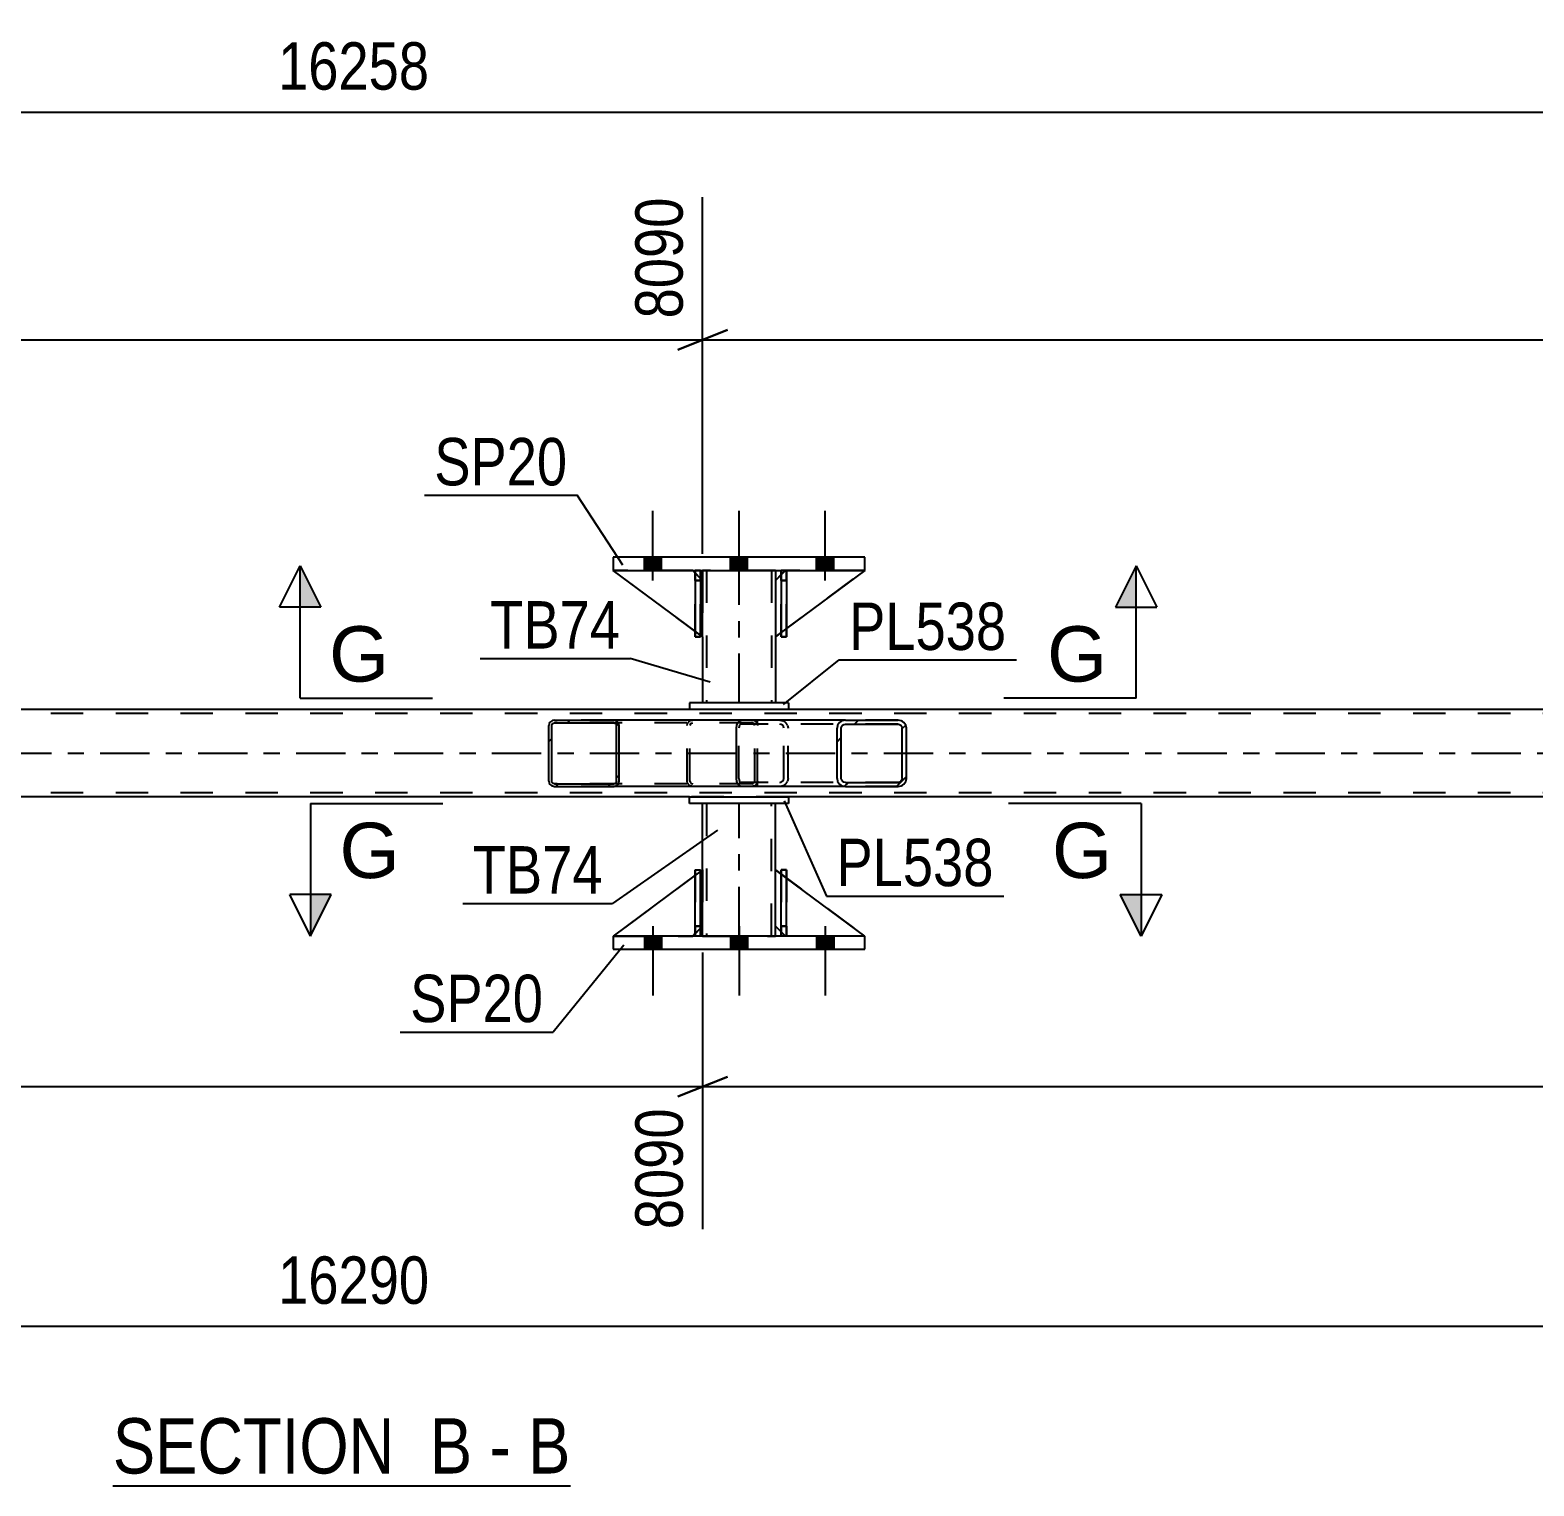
# Model space of a CAD drawing. Header units: millimetres. Extents: x -89 to 752, y -423 to 171.
# Drawn here: x 323.2 to 414.1, y -261.3 to -173.3 of the extents above; entities that cross this region are included whole.
import ezdxf

# ---------------------------------------------------------------- set-up
doc = ezdxf.new("R2010")
doc.units = ezdxf.units.MM
doc.linetypes.add('DXK_LINE_DOT2', pattern=[3.9198, 1.9599, -1.9599])
doc.linetypes.add('DXK_LINE_DOT3', pattern=[5.9187, 2.979, -0.9799, 0.9799, -0.9799])
doc.styles.add('Arial', font='ARIAL.TTF', dxfattribs={"height": 0.2})
doc.styles.add('Arial Narrow', font='ARIALN.TTF', dxfattribs={"height": 0.2})

# ---------------------------------------------------------------- blocks, each defined once
blk = doc.blocks.new('Unknown-814409316-12 - 5205')
at = {"color": 6, "linetype": 'Continuous'}
blk.add_line((328.204, -261.267), (355.851, -261.267), dxfattribs=at)
at = {"color": 0, "linetype": 'Continuous'}
for points in [[(346.312, -260.517), (346.312, -257.017), (328.204, -257.017), (328.204, -260.517)], [(349.919, -260.517), (349.919, -257.017), (347.362, -257.017), (347.362, -260.517)], [(352.244, -260.517), (352.244, -257.017), (350.969, -257.017), (350.969, -260.517)], [(355.851, -260.517), (355.851, -257.017), (353.294, -257.017), (353.294, -260.517)]]:
    blk.add_wipeout(points, dxfattribs=at)
at = {"color": 7, "linetype": 'Continuous', "style": 'Arial Narrow'}
for s, height, p in [('SECTION ', 3.3405, (328.204, -260.517)), ('B', 3.34, (347.362, -260.517)), ('B', 3.34, (353.294, -260.517)), ('-', 3.34, (350.969, -260.517))]:
    blk.add_text(s, height=height, dxfattribs=at).set_placement(p)
blk = doc.blocks.new('Part-814409316-5420 - 5205')
at = {"color": 2, "linetype": 'Continuous'}
for p, q in [((363.711, -205.966), (363.391, -205.966)), ((363.391, -205.966), (363.391, -209.966)), ((363.711, -205.966), (363.711, -205.966)), ((363.711, -205.966), (363.711, -209.966)), ((363.711, -209.966), (363.391, -209.966))]:
    blk.add_line(p, q, dxfattribs=at)
at = {"color": 7, "linetype": 'DXK_LINE_DOT2'}
for p, q in [((363.391, -206.566), (363.391, -205.966)), ((363.711, -206.566), (363.711, -205.966)), ((363.711, -205.966), (363.711, -205.966)), ((363.711, -206.566), (363.391, -206.566)), ((363.391, -206.566), (363.391, -209.966)), ((363.711, -209.966), (363.711, -206.566))]:
    blk.add_line(p, q, dxfattribs=at)
blk = doc.blocks.new('Part-814409316-5291 - 5205')
at = {"linetype": 'Continuous'}
h = blk.add_hatch(dxfattribs=at)
h.set_pattern_fill('', scale=0.7, style=0, pattern_type=0)
h.set_pattern_definition([(45, (358.7788, -215.204), (-1.57154, 1.57154), [])])
h.paths.add_polyline_path([(358.805, -215.326), (358.779, -215.204), (358.705, -215.1), (358.594, -215.031), (358.464, -215.006), (354.889, -215.006), (354.758, -215.031), (354.648, -215.1), (354.574, -215.204), (354.548, -215.326), (354.548, -218.686), (354.574, -218.809), (354.648, -218.913), (354.758, -218.982), (354.889, -219.006), (358.464, -219.006), (358.594, -218.982), (358.705, -218.913), (358.779, -218.809), (358.805, -218.686)])
h.paths.add_polyline_path([(358.621, -218.748), (358.585, -218.8), (358.529, -218.834), (358.464, -218.846), (354.889, -218.846), (354.823, -218.834), (354.768, -218.8), (354.731, -218.748), (354.718, -218.686), (354.718, -215.326), (354.731, -215.265), (354.768, -215.213), (354.823, -215.179), (354.889, -215.166), (358.464, -215.166), (358.529, -215.179), (358.585, -215.213), (358.621, -215.265), (358.634, -215.326), (358.634, -218.686)])
at = {"color": 2, "linetype": 'Continuous'}
for p, q in [((354.574, -215.204), (354.548, -215.326)), ((354.548, -218.686), (354.548, -215.326)), ((354.718, -215.326), (354.731, -215.265)), ((354.718, -218.686), (354.718, -215.326)), ((354.731, -215.265), (354.768, -215.213)), ((354.889, -215.006), (354.758, -215.031)), ((354.768, -215.213), (354.823, -215.179)), ((354.823, -215.179), (354.889, -215.166)), ((354.889, -215.006), (358.464, -215.006)), ((354.889, -215.166), (358.464, -215.166)), ((366.162, -215.006), (358.464, -215.006)), ((358.594, -215.031), (358.464, -215.006)), ((358.464, -215.166), (358.529, -215.179)), ((358.529, -215.179), (358.585, -215.213)), ((358.585, -215.213), (358.621, -215.265)), ((358.621, -215.265), (358.634, -215.326)), ((358.634, -218.686), (358.634, -215.326)), ((358.805, -215.326), (358.779, -215.204)), ((358.805, -218.686), (358.805, -215.326)), ((354.548, -218.686), (354.574, -218.809)), ((354.731, -218.748), (354.718, -218.686)), ((354.768, -218.8), (354.731, -218.748)), ((354.758, -218.982), (354.889, -219.006)), ((354.823, -218.834), (354.768, -218.8)), ((354.889, -218.846), (354.823, -218.834)), ((354.889, -218.846), (358.464, -218.846)), ((358.529, -218.834), (358.464, -218.846)), ((358.464, -219.006), (358.594, -218.982)), ((358.585, -218.8), (358.529, -218.834)), ((358.621, -218.748), (358.585, -218.8)), ((358.634, -218.686), (358.621, -218.748)), ((358.779, -218.809), (358.805, -218.686)), ((354.889, -219.006), (358.464, -219.006)), ((366.162, -219.006), (358.464, -219.006))]:
    blk.add_line(p, q, dxfattribs=at)
at = {"color": 7, "linetype": 'DXK_LINE_DOT2'}
for p, q in [((358.464, -215.006), (354.889, -215.006)), ((366.814, -215.166), (354.889, -215.166)), ((362.897, -215.326), (362.923, -215.204)), ((362.897, -218.686), (362.897, -215.326)), ((363.081, -215.265), (363.068, -215.326)), ((363.068, -218.686), (363.068, -215.326)), ((363.118, -215.213), (363.081, -215.265)), ((363.108, -215.031), (363.238, -215.006)), ((363.118, -215.213), (363.132, -215.204)), ((363.132, -215.204), (363.173, -215.179)), ((363.173, -215.179), (363.238, -215.166)), ((366.814, -215.006), (366.162, -215.006)), ((366.814, -215.006), (366.944, -215.031)), ((366.879, -215.179), (366.814, -215.166)), ((366.934, -215.213), (366.879, -215.179)), ((366.971, -215.265), (366.934, -215.213)), ((366.984, -215.326), (366.971, -215.265)), ((366.984, -218.686), (366.984, -215.326)), ((367.128, -215.204), (367.149, -215.303)), ((367.149, -215.303), (367.154, -215.326)), ((367.154, -218.686), (367.154, -215.326)), ((366.814, -218.846), (354.889, -218.846)), ((362.923, -218.809), (362.897, -218.686)), ((363.068, -218.686), (363.081, -218.748)), ((363.081, -218.748), (363.118, -218.8)), ((363.238, -219.006), (363.108, -218.982)), ((363.118, -218.8), (363.132, -218.809)), ((363.132, -218.809), (363.173, -218.834)), ((363.173, -218.834), (363.238, -218.846)), ((366.814, -218.846), (366.879, -218.834)), ((366.944, -218.982), (366.814, -219.006)), ((366.879, -218.834), (366.934, -218.8)), ((366.934, -218.8), (366.971, -218.748)), ((366.971, -218.748), (366.984, -218.686)), ((367.149, -218.71), (367.128, -218.809)), ((367.154, -218.686), (367.149, -218.71)), ((358.464, -219.006), (354.889, -219.006)), ((366.814, -219.006), (366.162, -219.006))]:
    blk.add_line(p, q, dxfattribs=at)
at = {"color": 2, "linetype": 'Continuous'}
for centre, start, end in [((354.876, -215.34), 110.75832, 155.68004), ((358.477, -215.34), 24.31995, 69.24168), ((354.876, -218.673), 204.31995, 249.24168), ((358.477, -218.673), 290.75832, 335.68004)]:
    blk.add_arc(centre, 0.331, start, end, dxfattribs=at)
at = {"color": 7, "linetype": 'DXK_LINE_DOT2'}
for centre, start, end in [((363.225, -215.34), 110.75832, 155.68004), ((366.827, -215.34), 24.31996, 69.24168), ((363.225, -218.673), 204.31996, 249.24168), ((366.827, -218.673), 290.75832, 335.68004)]:
    blk.add_arc(centre, 0.331, start, end, dxfattribs=at)
blk = doc.blocks.new('Part-814409316-5404 - 5205')
at = {"color": 2, "linetype": 'Continuous'}
for p, q in [((363.837, -205.966), (363.837, -206.566)), ((368.237, -205.966), (368.237, -206.566)), ((363.837, -209.966), (363.837, -213.966)), ((368.237, -209.966), (368.237, -213.966))]:
    blk.add_line(p, q, dxfattribs=at)
at = {"color": 7, "linetype": 'DXK_LINE_DOT2'}
for p, q in [((368.237, -205.966), (363.837, -205.966)), ((364.077, -205.966), (364.077, -213.966)), ((367.997, -205.966), (367.997, -213.966)), ((363.837, -206.566), (363.837, -209.966)), ((368.237, -206.566), (368.237, -209.966)), ((368.237, -213.966), (363.837, -213.966))]:
    blk.add_line(p, q, dxfattribs=at)
at = {"color": 7, "linetype": 'DXK_LINE_DOT3'}
blk.add_line((366.037, -213.966), (366.037, -205.966), dxfattribs=at)
blk = doc.blocks.new('Part-814409316-5230 - 5205')
at = {"color": 7, "linetype": 'DXK_LINE_DOT2'}
for p, q in [((368.591, -206.566), (368.591, -205.966)), ((368.591, -205.966), (368.591, -205.966)), ((368.591, -205.966), (368.591, -209.966)), ((368.911, -205.966), (368.591, -205.966)), ((368.911, -206.566), (368.911, -205.966)), ((368.911, -209.966), (368.911, -205.966)), ((368.591, -209.966), (368.591, -206.566)), ((368.591, -206.566), (368.911, -206.566)), ((368.911, -206.566), (368.911, -209.966)), ((368.591, -209.966), (368.911, -209.966))]:
    blk.add_line(p, q, dxfattribs=at)
blk = doc.blocks.new('Part-814409316-5372 - 5205')
at = {"color": 2, "linetype": 'Continuous'}
for p, q in [((358.437, -228.046), (358.437, -228.846)), ((373.637, -228.046), (358.437, -228.046)), ((373.637, -228.846), (373.637, -228.046)), ((358.437, -228.846), (373.637, -228.846))]:
    blk.add_line(p, q, dxfattribs=at)
blk = doc.blocks.new('Part-814409316-5375 - 5205')
at = {"color": 2, "linetype": 'Continuous'}
for p, q in [((363.391, -224.377), (358.437, -228.047)), ((363.837, -224.047), (363.711, -224.14)), ((363.837, -227.447), (363.837, -224.047)), ((363.391, -227.893), (363.237, -228.047)), ((363.837, -227.447), (363.711, -227.573)), ((363.837, -227.447), (363.837, -227.447))]:
    blk.add_line(p, q, dxfattribs=at)
at = {"color": 7, "linetype": 'DXK_LINE_DOT2'}
for p, q in [((363.711, -224.14), (363.391, -224.377)), ((363.837, -227.447), (363.837, -224.047)), ((358.437, -228.047), (363.237, -228.047)), ((363.837, -227.447), (363.237, -228.047)), ((363.711, -227.573), (363.391, -227.893))]:
    blk.add_line(p, q, dxfattribs=at)
blk = doc.blocks.new('Part-814409316-5317 - 5205')
at = {"color": 7, "linetype": 'DXK_LINE_DOT2'}
for p, q in [((368.911, -224.047), (368.591, -224.047)), ((368.591, -227.447), (368.591, -224.047)), ((368.591, -224.047), (368.591, -228.047)), ((368.911, -224.047), (368.911, -227.447)), ((368.911, -228.047), (368.911, -224.047)), ((368.911, -227.447), (368.591, -227.447)), ((368.591, -228.047), (368.591, -227.447)), ((368.911, -228.047), (368.591, -228.047)), ((368.911, -227.447), (368.911, -228.047)), ((368.911, -228.047), (368.911, -228.047))]:
    blk.add_line(p, q, dxfattribs=at)
blk = doc.blocks.new('Part-814409316-5319 - 5205')
at = {"color": 2, "linetype": 'Continuous'}
for p, q in [((368.591, -206.213), (368.238, -206.566)), ((373.637, -205.966), (368.911, -209.467)), ((368.238, -206.566), (368.238, -209.966)), ((368.591, -209.704), (368.238, -209.966))]:
    blk.add_line(p, q, dxfattribs=at)
at = {"color": 7, "linetype": 'DXK_LINE_DOT2'}
for p, q in [((368.838, -205.966), (368.591, -206.213)), ((373.637, -205.966), (368.838, -205.966)), ((368.911, -209.467), (368.591, -209.704))]:
    blk.add_line(p, q, dxfattribs=at)
blk = doc.blocks.new('Bolt-814409316-5259 - 5205')
at = {"linetype": 'Continuous'}
for points in [[(360.317, -205.966), (361.357, -205.966), (361.357, -205.166), (360.317, -205.166)], [(360.317, -205.966), (361.357, -205.966), (361.357, -205.166), (360.317, -205.166)], [(360.317, -205.966), (361.357, -205.966), (361.357, -205.166), (360.317, -205.166)], [(365.517, -205.966), (366.557, -205.966), (366.557, -205.166), (365.517, -205.166)], [(365.517, -205.966), (366.557, -205.966), (366.557, -205.166), (365.517, -205.166)], [(370.717, -205.966), (371.757, -205.966), (371.757, -205.166), (370.717, -205.166)], [(370.717, -205.966), (371.757, -205.966), (371.757, -205.166), (370.717, -205.166)], [(370.717, -205.966), (371.757, -205.966), (371.757, -205.166), (370.717, -205.166)]]:
    blk.add_hatch(color=1, dxfattribs=at).paths.add_polyline_path(points)
at = {"color": 1, "linetype": 'Continuous'}
for p, q in [((360.837, -206.566), (360.837, -202.366)), ((360.837, -206.566), (360.837, -202.366)), ((360.837, -206.566), (360.837, -202.366)), ((366.037, -206.566), (366.037, -202.366)), ((366.037, -206.566), (366.037, -202.366)), ((371.237, -206.566), (371.237, -202.366)), ((371.237, -206.566), (371.237, -202.366)), ((371.237, -206.566), (371.237, -202.366)), ((360.317, -205.966), (360.317, -205.166)), ((360.317, -205.966), (360.317, -205.166)), ((360.317, -205.966), (360.317, -205.166)), ((361.357, -205.966), (361.357, -205.166)), ((361.357, -205.966), (361.357, -205.166)), ((361.357, -205.966), (361.357, -205.166)), ((365.517, -205.966), (365.517, -205.166)), ((365.517, -205.966), (365.517, -205.166)), ((366.557, -205.966), (366.557, -205.166)), ((366.557, -205.966), (366.557, -205.166)), ((370.717, -205.966), (370.717, -205.166)), ((370.717, -205.966), (370.717, -205.166)), ((370.717, -205.966), (370.717, -205.166)), ((371.757, -205.966), (371.757, -205.166)), ((371.757, -205.966), (371.757, -205.166)), ((371.757, -205.966), (371.757, -205.166))]:
    blk.add_line(p, q, dxfattribs=at)
blk = doc.blocks.new('Bolt-814409316-5260 - 5205')
at = {"linetype": 'Continuous'}
for points in [[(361.357, -228.046), (360.317, -228.046), (360.317, -228.846), (361.357, -228.846)], [(361.357, -228.046), (360.317, -228.046), (360.317, -228.846), (361.357, -228.846)], [(361.357, -228.046), (360.317, -228.046), (360.317, -228.846), (361.357, -228.846)], [(366.557, -228.046), (365.517, -228.046), (365.517, -228.846), (366.557, -228.846)], [(366.557, -228.046), (365.517, -228.046), (365.517, -228.846), (366.557, -228.846)], [(371.757, -228.046), (370.717, -228.046), (370.717, -228.846), (371.757, -228.846)], [(371.757, -228.046), (370.717, -228.046), (370.717, -228.846), (371.757, -228.846)], [(371.757, -228.046), (370.717, -228.046), (370.717, -228.846), (371.757, -228.846)]]:
    blk.add_hatch(color=1, dxfattribs=at).paths.add_polyline_path(points)
at = {"color": 1, "linetype": 'Continuous'}
for p, q in [((360.317, -228.046), (360.317, -228.846)), ((360.317, -228.046), (360.317, -228.846)), ((360.317, -228.046), (360.317, -228.846)), ((360.837, -227.446), (360.837, -231.646)), ((360.837, -227.446), (360.837, -231.646)), ((360.837, -227.446), (360.837, -231.646)), ((361.357, -228.046), (361.357, -228.846)), ((361.357, -228.046), (361.357, -228.846)), ((361.357, -228.046), (361.357, -228.846)), ((365.517, -228.046), (365.517, -228.846)), ((365.517, -228.046), (365.517, -228.846)), ((366.037, -227.446), (366.037, -231.646)), ((366.037, -227.446), (366.037, -231.646)), ((366.557, -228.046), (366.557, -228.846)), ((366.557, -228.046), (366.557, -228.846)), ((370.717, -228.046), (370.717, -228.846)), ((370.717, -228.046), (370.717, -228.846)), ((370.717, -228.046), (370.717, -228.846)), ((371.237, -227.446), (371.237, -231.646)), ((371.237, -227.446), (371.237, -231.646)), ((371.237, -227.446), (371.237, -231.646)), ((371.757, -228.046), (371.757, -228.846)), ((371.757, -228.046), (371.757, -228.846)), ((371.757, -228.046), (371.757, -228.846))]:
    blk.add_line(p, q, dxfattribs=at)
blk = doc.blocks.new('Part-814409316-5373 - 5205')
at = {"color": 2, "linetype": 'Continuous'}
for p, q in [((368.238, -227.447), (368.238, -224.047)), ((368.591, -224.309), (368.238, -224.047)), ((373.637, -228.046), (368.911, -224.546)), ((368.591, -227.8), (368.238, -227.447))]:
    blk.add_line(p, q, dxfattribs=at)
at = {"color": 7, "linetype": 'DXK_LINE_DOT2'}
for p, q in [((368.911, -224.546), (368.591, -224.309)), ((368.838, -228.047), (368.591, -227.8)), ((373.637, -228.047), (368.838, -228.047)), ((373.637, -228.046), (373.637, -228.047)), ((373.637, -228.047), (373.637, -228.046))]:
    blk.add_line(p, q, dxfattribs=at)
blk = doc.blocks.new('Part-814409316-5444 - 5205')
at = {"color": 2, "linetype": 'Continuous'}
for p, q in [((363.391, -209.636), (358.437, -205.966)), ((363.391, -206.12), (363.237, -205.966)), ((363.837, -206.566), (363.711, -206.44)), ((363.837, -206.566), (363.837, -206.566)), ((363.837, -209.966), (363.837, -206.566)), ((363.711, -209.873), (363.837, -209.966)), ((363.837, -209.966), (363.837, -209.966))]:
    blk.add_line(p, q, dxfattribs=at)
at = {"color": 7, "linetype": 'DXK_LINE_DOT2'}
for p, q in [((363.237, -205.966), (358.437, -205.966)), ((363.237, -205.966), (363.837, -206.566)), ((363.711, -206.44), (363.391, -206.12)), ((363.837, -206.566), (363.837, -209.966)), ((363.711, -209.873), (363.391, -209.636))]:
    blk.add_line(p, q, dxfattribs=at)
blk = doc.blocks.new('Part-814409316-5315 - 5205')
at = {"color": 2, "linetype": 'Continuous'}
for p, q in [((368.591, -228.047), (368.591, -224.047)), ((368.591, -224.047), (368.911, -224.047)), ((368.911, -228.047), (368.911, -224.047)), ((368.591, -228.047), (368.591, -228.047)), ((368.911, -228.047), (368.591, -228.047))]:
    blk.add_line(p, q, dxfattribs=at)
at = {"color": 7, "linetype": 'DXK_LINE_DOT2'}
for p, q in [((368.591, -224.047), (368.591, -227.447)), ((368.911, -227.447), (368.911, -224.047)), ((368.591, -227.447), (368.591, -228.047)), ((368.591, -227.447), (368.911, -227.447)), ((368.911, -228.047), (368.911, -227.447)), ((368.911, -228.047), (368.911, -228.047))]:
    blk.add_line(p, q, dxfattribs=at)
blk = doc.blocks.new('Part-814409316-5446 - 5205')
at = {"color": 2, "linetype": 'Continuous'}
for p, q in [((368.911, -205.966), (368.591, -205.966)), ((368.591, -205.966), (368.591, -209.966)), ((368.911, -205.966), (368.911, -205.966)), ((368.911, -205.966), (368.911, -209.966)), ((368.911, -209.966), (368.591, -209.966))]:
    blk.add_line(p, q, dxfattribs=at)
at = {"color": 7, "linetype": 'DXK_LINE_DOT2'}
for p, q in [((368.591, -206.566), (368.591, -205.966)), ((368.911, -206.566), (368.911, -205.966)), ((368.911, -205.966), (368.911, -205.966)), ((368.911, -206.566), (368.591, -206.566)), ((368.591, -206.566), (368.591, -209.966)), ((368.911, -209.966), (368.911, -206.566))]:
    blk.add_line(p, q, dxfattribs=at)
blk = doc.blocks.new('Part-814409316-5480 - 5205')
at = {"linetype": 'Continuous'}
h = blk.add_hatch(dxfattribs=at)
h.set_pattern_fill('', scale=0.7, style=0, pattern_type=0)
h.set_pattern_definition([(45, (376.111, -215.3027), (-1.57154, 1.57154), [])])
h.paths.add_polyline_path([(376.149, -215.486), (376.111, -215.303), (376.002, -215.147), (375.839, -215.043), (375.647, -215.006), (372.462, -215.006), (372.27, -215.043), (372.107, -215.147), (371.998, -215.303), (371.959, -215.486), (371.959, -218.526), (371.998, -218.71), (372.107, -218.866), (372.27, -218.97), (372.462, -219.006), (375.647, -219.006), (375.839, -218.97), (376.002, -218.866), (376.111, -218.71), (376.149, -218.526)])
h.paths.add_polyline_path([(375.879, -218.618), (375.824, -218.696), (375.743, -218.748), (375.647, -218.766), (372.462, -218.766), (372.366, -218.748), (372.284, -218.696), (372.23, -218.618), (372.211, -218.526), (372.211, -215.486), (372.23, -215.395), (372.284, -215.317), (372.366, -215.265), (372.462, -215.246), (375.647, -215.246), (375.743, -215.265), (375.824, -215.317), (375.879, -215.395), (375.898, -215.486), (375.898, -218.526)])
at = {"color": 2, "linetype": 'Continuous'}
for p, q in [((365.891, -215.486), (365.912, -215.303)), ((365.912, -215.303), (365.97, -215.147)), ((365.97, -215.147), (366.058, -215.043)), ((366.058, -215.043), (366.162, -215.006)), ((372.462, -215.006), (366.162, -215.006)), ((371.998, -215.303), (371.959, -215.486)), ((372.23, -215.395), (372.284, -215.317)), ((372.462, -215.006), (372.27, -215.043)), ((372.284, -215.317), (372.366, -215.265)), ((372.366, -215.265), (372.462, -215.246)), ((372.462, -215.006), (375.647, -215.006)), ((372.462, -215.246), (375.647, -215.246)), ((375.839, -215.043), (375.647, -215.006)), ((375.647, -215.246), (375.743, -215.265)), ((375.743, -215.265), (375.824, -215.317)), ((375.824, -215.317), (375.879, -215.395)), ((376.149, -215.486), (376.111, -215.303)), ((365.891, -218.526), (365.891, -215.486)), ((371.959, -218.526), (371.959, -215.486)), ((372.211, -215.486), (372.23, -215.395)), ((372.211, -218.526), (372.211, -215.486)), ((375.879, -215.395), (375.898, -215.486)), ((375.898, -218.526), (375.898, -215.486)), ((376.149, -218.526), (376.149, -215.486)), ((365.912, -218.71), (365.891, -218.526)), ((365.97, -218.866), (365.912, -218.71)), ((366.058, -218.97), (365.97, -218.866)), ((366.162, -219.006), (366.058, -218.97)), ((371.959, -218.526), (371.998, -218.71)), ((372.23, -218.618), (372.211, -218.526)), ((372.284, -218.696), (372.23, -218.618)), ((372.27, -218.97), (372.462, -219.006)), ((372.366, -218.748), (372.284, -218.696)), ((372.462, -218.766), (372.366, -218.748)), ((372.462, -218.766), (375.647, -218.766)), ((375.743, -218.748), (375.647, -218.766)), ((375.647, -219.006), (375.839, -218.97)), ((375.824, -218.696), (375.743, -218.748)), ((375.879, -218.618), (375.824, -218.696)), ((375.898, -218.526), (375.879, -218.618)), ((376.111, -218.71), (376.149, -218.526)), ((372.462, -219.006), (366.162, -219.006)), ((372.462, -219.006), (375.647, -219.006))]:
    blk.add_line(p, q, dxfattribs=at)
at = {"color": 7, "linetype": 'DXK_LINE_DOT2'}
for p, q in [((366.066, -215.317), (366.037, -215.395)), ((366.11, -215.265), (366.066, -215.317)), ((366.162, -215.246), (366.11, -215.265)), ((375.647, -215.246), (366.162, -215.246)), ((367.154, -215.246), (367.154, -215.006)), ((368.496, -215.006), (368.689, -215.043)), ((368.592, -215.265), (368.496, -215.246)), ((368.674, -215.317), (368.592, -215.265)), ((368.728, -215.395), (368.674, -215.317)), ((368.961, -215.303), (368.999, -215.486)), ((375.647, -215.006), (372.462, -215.006)), ((366.037, -215.395), (366.026, -215.486)), ((366.026, -218.526), (366.026, -215.486)), ((368.748, -215.486), (368.728, -215.395)), ((368.748, -218.526), (368.748, -215.486)), ((368.999, -218.526), (368.999, -215.486)), ((366.026, -218.526), (366.037, -218.618)), ((366.037, -218.618), (366.066, -218.696)), ((366.066, -218.696), (366.11, -218.748)), ((366.11, -218.748), (366.162, -218.766)), ((375.647, -218.766), (366.162, -218.766)), ((367.154, -219.006), (367.154, -218.766)), ((368.496, -218.766), (368.592, -218.748)), ((368.689, -218.97), (368.496, -219.006)), ((368.592, -218.748), (368.674, -218.696)), ((368.674, -218.696), (368.728, -218.618)), ((368.728, -218.618), (368.748, -218.526)), ((368.999, -218.526), (368.961, -218.71)), ((375.647, -219.006), (372.462, -219.006))]:
    blk.add_line(p, q, dxfattribs=at)
for centre, start, end in [((368.511, -215.502), 23.84941, 68.8059), ((368.511, -218.511), 291.1941, 336.15059)]:
    blk.add_arc(centre, 0.492, start, end, dxfattribs=at)
at = {"color": 2, "linetype": 'Continuous'}
for centre, start, end in [((372.448, -215.502), 111.1941, 156.15059), ((375.661, -215.502), 23.84941, 68.8059), ((372.448, -218.511), 203.84941, 248.8059), ((375.661, -218.511), 291.1941, 336.15059)]:
    blk.add_arc(centre, 0.492, start, end, dxfattribs=at)
blk = doc.blocks.new('Part-814409316-5367 - 5205')
at = {"color": 2, "linetype": 'Continuous'}
for p, q in [((373.637, -205.166), (358.437, -205.166)), ((358.437, -205.166), (358.437, -205.966)), ((373.637, -205.966), (373.637, -205.166)), ((358.437, -205.966), (373.637, -205.966))]:
    blk.add_line(p, q, dxfattribs=at)
blk = doc.blocks.new('Part-814409316-5374 - 5205')
at = {"color": 7, "linetype": 'DXK_LINE_DOT2'}
for p, q in [((368.238, -227.447), (368.238, -224.047)), ((368.238, -224.047), (373.637, -228.047)), ((368.838, -228.047), (368.238, -227.447)), ((373.637, -228.047), (368.838, -228.047))]:
    blk.add_line(p, q, dxfattribs=at)
blk = doc.blocks.new('Part-814409316-5409 - 5205')
at = {"color": 2, "linetype": 'Continuous'}
for p, q in [((369.037, -213.966), (363.037, -213.966)), ((363.037, -213.966), (363.037, -214.366)), ((369.037, -214.366), (363.037, -214.366)), ((369.037, -213.966), (369.037, -214.366))]:
    blk.add_line(p, q, dxfattribs=at)
blk = doc.blocks.new('Part-814409316-5414 - 5205')
at = {"color": 2, "linetype": 'Continuous'}
for p, q in [((363.037, -219.646), (369.037, -219.646)), ((363.037, -220.046), (363.037, -219.646)), ((369.037, -219.646), (369.037, -220.046)), ((369.037, -220.046), (363.037, -220.046))]:
    blk.add_line(p, q, dxfattribs=at)
blk = doc.blocks.new('Part-814409316-5419 - 5205')
at = {"color": 2, "linetype": 'Continuous'}
for p, q in [((363.837, -224.047), (363.837, -220.046)), ((368.237, -224.046), (368.237, -220.046)), ((363.837, -228.046), (363.837, -227.447)), ((368.237, -228.046), (368.237, -227.446))]:
    blk.add_line(p, q, dxfattribs=at)
at = {"color": 7, "linetype": 'DXK_LINE_DOT2'}
for p, q in [((368.237, -220.046), (363.837, -220.046)), ((364.077, -220.046), (364.077, -228.046)), ((367.997, -228.046), (367.997, -220.046)), ((363.837, -227.447), (363.837, -224.047)), ((368.237, -227.446), (368.237, -224.046)), ((363.837, -228.046), (368.237, -228.046))]:
    blk.add_line(p, q, dxfattribs=at)
at = {"color": 7, "linetype": 'DXK_LINE_DOT3'}
blk.add_line((366.037, -228.046), (366.037, -220.046), dxfattribs=at)
blk = doc.blocks.new('Part-814409316-5426 - 5205')
at = {"color": 7, "linetype": 'DXK_LINE_DOT2'}
for p, q in [((363.837, -224.047), (358.437, -228.047)), ((363.837, -227.447), (363.837, -224.047)), ((363.837, -224.047), (363.837, -227.447)), ((358.437, -228.047), (363.237, -228.047)), ((363.237, -228.047), (363.837, -227.447)), ((363.837, -227.447), (363.237, -228.047)), ((363.837, -227.447), (363.837, -227.447))]:
    blk.add_line(p, q, dxfattribs=at)
blk = doc.blocks.new('Part-814409316-5443 - 5205')
at = {"color": 7, "linetype": 'DXK_LINE_DOT2'}
for p, q in [((368.838, -205.966), (368.238, -206.566)), ((368.238, -209.966), (373.637, -205.966)), ((373.637, -205.966), (368.838, -205.966)), ((368.238, -206.566), (368.238, -209.966))]:
    blk.add_line(p, q, dxfattribs=at)
blk = doc.blocks.new('Part-814409316-5445 - 5205')
at = {"color": 7, "linetype": 'DXK_LINE_DOT2'}
for p, q in [((363.837, -209.966), (358.437, -205.966)), ((358.437, -205.966), (363.237, -205.966)), ((363.237, -205.966), (363.837, -206.566)), ((363.837, -206.566), (363.237, -205.966)), ((363.837, -206.566), (363.837, -209.966)), ((363.837, -206.566), (363.837, -206.566)), ((363.837, -206.566), (363.837, -209.966))]:
    blk.add_line(p, q, dxfattribs=at)
blk = doc.blocks.new('Part-814409316-5449 - 5205')
at = {"color": 7, "linetype": 'DXK_LINE_DOT2'}
for p, q in [((363.391, -224.047), (363.711, -224.047)), ((363.391, -227.447), (363.391, -224.047)), ((363.391, -224.047), (363.391, -228.047)), ((363.711, -224.047), (363.711, -227.447)), ((363.711, -228.047), (363.711, -224.14)), ((363.711, -227.447), (363.391, -227.447)), ((363.391, -228.047), (363.391, -227.447)), ((363.711, -228.047), (363.391, -228.047)), ((363.711, -227.447), (363.711, -228.047)), ((363.711, -228.047), (363.711, -228.047))]:
    blk.add_line(p, q, dxfattribs=at)
blk = doc.blocks.new('Part-814409316-5461 - 5205')
at = {"color": 2, "linetype": 'Continuous'}
for p, q in [((363.037, -214.366), (198.769, -214.366)), ((533.306, -214.366), (369.037, -214.366)), ((363.037, -219.646), (198.769, -219.646)), ((533.306, -219.646), (369.037, -219.646))]:
    blk.add_line(p, q, dxfattribs=at)
at = {"color": 7, "linetype": 'DXK_LINE_DOT2'}
for p, q in [((369.037, -214.366), (363.037, -214.366)), ((632.157, -214.606), (55.175, -214.606)), ((632.157, -219.406), (55.175, -219.406)), ((369.037, -219.646), (363.037, -219.646))]:
    blk.add_line(p, q, dxfattribs=at)
at = {"color": 7, "linetype": 'DXK_LINE_DOT3'}
blk.add_line((55.175, -217.006), (632.157, -217.006), dxfattribs=at)
blk = doc.blocks.new('Part-814409316-5478 - 5205')
at = {"color": 7, "linetype": 'DXK_LINE_DOT2'}
for p, q in [((363.391, -206.566), (363.391, -205.966)), ((363.391, -205.966), (363.391, -205.966)), ((363.391, -205.966), (363.391, -209.966)), ((363.711, -205.966), (363.391, -205.966)), ((363.711, -206.566), (363.711, -205.966)), ((363.711, -209.966), (363.711, -205.966)), ((363.391, -209.966), (363.391, -206.566)), ((363.391, -206.566), (363.711, -206.566)), ((363.711, -206.566), (363.711, -209.966)), ((363.391, -209.966), (363.711, -209.966))]:
    blk.add_line(p, q, dxfattribs=at)
blk = doc.blocks.new('Part-814409316-5481 - 5205')
at = {"color": 2, "linetype": 'Continuous'}
for p, q in [((363.391, -228.047), (363.391, -224.047)), ((363.391, -224.047), (363.711, -224.047)), ((363.711, -228.047), (363.711, -224.047)), ((363.391, -228.047), (363.391, -228.047)), ((363.711, -228.047), (363.391, -228.047))]:
    blk.add_line(p, q, dxfattribs=at)
at = {"color": 7, "linetype": 'DXK_LINE_DOT2'}
for p, q in [((363.391, -224.047), (363.391, -227.447)), ((363.711, -227.447), (363.711, -224.047)), ((363.391, -227.447), (363.391, -228.047)), ((363.391, -227.447), (363.711, -227.447)), ((363.711, -228.047), (363.711, -227.447)), ((363.711, -228.047), (363.711, -228.047))]:
    blk.add_line(p, q, dxfattribs=at)
blk = doc.blocks.new('StraightDimension-814409316-5611 - 5205')
at = {"color": 7, "linetype": 'Continuous'}
for p, q in [((363.837, -229.047), (363.837, -245.759)), ((365.337, -236.546), (362.337, -237.746)), ((363.837, -237.146), (534.106, -237.146))]:
    blk.add_line(p, q, dxfattribs=at)
blk = doc.blocks.new('StraightDimension-814409316-5560 - 5205')
at = {"color": 7, "linetype": 'Continuous'}
blk.add_line((42.502, -251.617), (643.017, -251.617), dxfattribs=at)
at = {"color": 0}
blk.add_wipeout([(347.93, -250.867), (347.93, -246.667), (337.589, -246.667), (337.589, -250.867)], dxfattribs=at)
at = {"color": 3, "style": 'Arial Narrow'}
blk.add_text('16290', height=2.8633, dxfattribs=at).set_placement((338.189, -250.267))
blk = doc.blocks.new('StraightDimension-814409316-5631 - 5205')
at = {"color": 7, "linetype": 'Continuous'}
for p, q in [((363.837, -229.047), (363.837, -245.759)), ((193.569, -237.146), (363.837, -237.146)), ((362.337, -237.746), (365.337, -236.546))]:
    blk.add_line(p, q, dxfattribs=at)
at = {"color": 0, "linetype": 'Continuous'}
blk.add_wipeout([(363.237, -237.846), (359.037, -237.846), (359.037, -246.359), (363.237, -246.359)], dxfattribs=at)
at = {"color": 3, "linetype": 'Continuous', "style": 'Arial Narrow'}
blk.add_text('8090', height=2.8633, rotation=90.00021, dxfattribs=at).set_placement((362.637, -245.759))
blk = doc.blocks.new('StraightDimension-814409316-5652 - 5205')
at = {"color": 7, "linetype": 'Continuous'}
for p, q in [((363.837, -204.966), (363.837, -183.422)), ((362.337, -192.635), (365.337, -191.435)), ((193.569, -192.035), (363.837, -192.035))]:
    blk.add_line(p, q, dxfattribs=at)
at = {"color": 0, "linetype": 'Continuous'}
blk.add_wipeout([(363.237, -182.822), (359.037, -182.822), (359.037, -191.335), (363.237, -191.335)], dxfattribs=at)
at = {"color": 3, "linetype": 'Continuous', "style": 'Arial Narrow'}
blk.add_text('8090', height=2.8633, rotation=90.00021, dxfattribs=at).set_placement((362.637, -190.735))
blk = doc.blocks.new('StraightDimension-814409316-5660 - 5205')
at = {"color": 7, "linetype": 'Continuous'}
for p, q in [((363.837, -204.966), (363.837, -183.422)), ((365.337, -191.435), (362.337, -192.635)), ((363.837, -192.035), (534.106, -192.035))]:
    blk.add_line(p, q, dxfattribs=at)
blk = doc.blocks.new('StraightDimension-814409316-15046 - 5205')
at = {"color": 7, "linetype": 'Continuous'}
blk.add_line((43.134, -178.268), (642.377, -178.268), dxfattribs=at)
at = {"color": 0}
blk.add_wipeout([(347.926, -177.518), (347.926, -173.318), (337.585, -173.318), (337.585, -177.518)], dxfattribs=at)
at = {"color": 3, "style": 'Arial Narrow'}
blk.add_text('16258', height=2.8633, dxfattribs=at).set_placement((338.185, -176.918))
blk = doc.blocks.new('Mark-814409316-5363 - 5205')
at = {"color": 30, "linetype": 'Continuous'}
for p in [(347.025, -201.423), (359.014, -205.635)]:
    blk.add_line(p, (356.264, -201.423), dxfattribs=at)
at = {"color": 0}
blk.add_wipeout([(355.664, -200.823), (355.664, -197.823), (347.625, -197.823), (347.625, -200.823)], dxfattribs=at)
blk.add_wipeout([(355.664, -200.823), (355.664, -197.823), (347.625, -197.823), (347.625, -200.823)], dxfattribs=at)
at = {"color": 3, "style": 'Arial Narrow'}
blk.add_text('SP20', height=2.8633, dxfattribs=at).set_placement((347.625, -200.823))
blk = doc.blocks.new('Mark-814409316-5368 - 5205')
at = {"color": 30, "linetype": 'Continuous'}
for p in [(359.078, -228.604), (345.569, -233.849)]:
    blk.add_line(p, (354.808, -233.849), dxfattribs=at)
at = {"color": 0}
blk.add_wipeout([(354.208, -233.249), (354.208, -230.249), (346.169, -230.249), (346.169, -233.249)], dxfattribs=at)
blk.add_wipeout([(354.208, -233.249), (354.208, -230.249), (346.169, -230.249), (346.169, -233.249)], dxfattribs=at)
at = {"color": 3, "style": 'Arial Narrow'}
blk.add_text('SP20', height=2.8633, dxfattribs=at).set_placement((346.169, -233.249))
blk = doc.blocks.new('Mark-814409316-5400 - 5205')
at = {"color": 30, "linetype": 'Continuous'}
for p in [(350.404, -211.281), (364.294, -212.721)]:
    blk.add_line(p, (359.458, -211.281), dxfattribs=at)
at = {"color": 0}
blk.add_wipeout([(358.858, -210.681), (358.858, -207.681), (351.004, -207.681), (351.004, -210.681)], dxfattribs=at)
blk.add_wipeout([(358.858, -210.681), (358.858, -207.681), (351.004, -207.681), (351.004, -210.681)], dxfattribs=at)
at = {"color": 3, "style": 'Arial Narrow'}
blk.add_text('TB74', height=2.8633, dxfattribs=at).set_placement((351.004, -210.681))
blk = doc.blocks.new('Mark-814409316-5405 - 5205')
at = {"color": 30, "linetype": 'Continuous'}
for p, q in [((368.725, -214.058), (372.092, -211.367)), ((372.092, -211.367), (382.795, -211.367))]:
    blk.add_line(p, q, dxfattribs=at)
at = {"color": 0}
blk.add_wipeout([(382.195, -210.767), (382.195, -207.767), (372.692, -207.767), (372.692, -210.767)], dxfattribs=at)
blk.add_wipeout([(382.195, -210.767), (382.195, -207.767), (372.692, -207.767), (372.692, -210.767)], dxfattribs=at)
at = {"color": 3, "style": 'Arial Narrow'}
blk.add_text('PL538', height=2.8633, dxfattribs=at).set_placement((372.692, -210.767))
blk = doc.blocks.new('Mark-814409316-5410 - 5205')
at = {"color": 30, "linetype": 'Continuous'}
for p, q in [((368.768, -219.885), (371.326, -225.635)), ((371.326, -225.635), (382.029, -225.635))]:
    blk.add_line(p, q, dxfattribs=at)
at = {"color": 0}
blk.add_wipeout([(381.429, -225.035), (381.429, -222.035), (371.926, -222.035), (371.926, -225.035)], dxfattribs=at)
blk.add_wipeout([(381.429, -225.035), (381.429, -222.035), (371.926, -222.035), (371.926, -225.035)], dxfattribs=at)
at = {"color": 3, "style": 'Arial Narrow'}
blk.add_text('PL538', height=2.8633, dxfattribs=at).set_placement((371.926, -225.035))
blk = doc.blocks.new('Mark-814409316-5415 - 5205')
at = {"color": 30, "linetype": 'Continuous'}
for p in [(364.729, -221.658), (349.347, -226.082)]:
    blk.add_line(p, (358.401, -226.082), dxfattribs=at)
at = {"color": 0}
blk.add_wipeout([(357.801, -225.482), (357.801, -222.482), (349.947, -222.482), (349.947, -225.482)], dxfattribs=at)
blk.add_wipeout([(357.801, -225.482), (357.801, -222.482), (349.947, -222.482), (349.947, -225.482)], dxfattribs=at)
at = {"color": 3, "style": 'Arial Narrow'}
blk.add_text('TB74', height=2.8633, dxfattribs=at).set_placement((349.947, -225.482))
blk = doc.blocks.new('SectionMark-814409316-5683 - 5205')
at = {"linetype": 'Continuous'}
for points in [[(340.769, -208.176), (339.519, -208.176), (339.519, -205.676)], [(390.034, -208.176), (388.784, -208.176), (390.034, -205.676)]]:
    blk.add_hatch(color=6, dxfattribs=at).paths.add_polyline_path(points)
at = {"color": 6, "linetype": 'Continuous'}
for p, q in [((338.269, -208.176), (339.519, -205.676)), ((339.519, -213.676), (339.519, -205.676)), ((339.519, -205.676), (340.769, -208.176)), ((390.034, -205.676), (388.784, -208.176)), ((390.034, -213.676), (390.034, -205.676)), ((390.034, -205.676), (391.284, -208.176)), ((340.769, -208.176), (338.269, -208.176)), ((388.784, -208.176), (391.284, -208.176)), ((339.519, -213.676), (347.519, -213.676)), ((390.034, -213.676), (382.034, -213.676))]:
    blk.add_line(p, q, dxfattribs=at)
at = {"color": 0, "linetype": 'Continuous'}
for points in [[(344.899, -212.676), (344.899, -209.176), (341.269, -209.176), (341.269, -212.676)], [(388.284, -212.676), (388.284, -209.176), (384.654, -209.176), (384.654, -212.676)]]:
    blk.add_wipeout(points, dxfattribs=at)
at = {"color": 3, "linetype": 'Continuous', "style": 'Arial'}
for p in [(341.269, -212.676), (384.654, -212.676)]:
    blk.add_text('G', height=3.343, dxfattribs=at).set_placement(p)
blk = doc.blocks.new('SectionMark-814409316-5685 - 5205')
at = {"linetype": 'Continuous'}
for points in [[(340.147, -225.546), (341.397, -225.546), (340.147, -228.046)], [(389.078, -225.546), (390.328, -225.546), (390.328, -228.046)]]:
    blk.add_hatch(color=6, dxfattribs=at).paths.add_polyline_path(points)
at = {"color": 6, "linetype": 'Continuous'}
for p, q in [((340.147, -220.046), (348.147, -220.046)), ((340.147, -220.046), (340.147, -228.046)), ((390.328, -220.046), (382.328, -220.046)), ((390.328, -220.046), (390.328, -228.046)), ((340.147, -228.046), (338.897, -225.546)), ((341.397, -225.546), (338.897, -225.546)), ((340.147, -228.046), (341.397, -225.546)), ((389.078, -225.546), (391.578, -225.546)), ((390.328, -228.046), (389.078, -225.546)), ((391.578, -225.546), (390.328, -228.046))]:
    blk.add_line(p, q, dxfattribs=at)
at = {"color": 0, "linetype": 'Continuous'}
for points in [[(345.527, -224.546), (345.527, -221.046), (341.897, -221.046), (341.897, -224.546)], [(388.578, -224.546), (388.578, -221.046), (384.948, -221.046), (384.948, -224.546)]]:
    blk.add_wipeout(points, dxfattribs=at)
at = {"color": 3, "linetype": 'Continuous', "style": 'Arial'}
for p in [(341.897, -224.546), (384.948, -224.546)]:
    blk.add_text('G', height=3.343, dxfattribs=at).set_placement(p)

msp = doc.modelspace()

# ---------------------------------------------------------------- block references
for name in ['Bolt-814409316-5259 - 5205', 'Part-814409316-5367 - 5205', 'Part-814409316-5444 - 5205', 'Part-814409316-5445 - 5205', 'Part-814409316-5420 - 5205', 'Part-814409316-5478 - 5205', 'Part-814409316-5404 - 5205', 'Part-814409316-5319 - 5205', 'Part-814409316-5443 - 5205', 'Part-814409316-5230 - 5205', 'Part-814409316-5446 - 5205', 'Part-814409316-5461 - 5205', 'Part-814409316-5409 - 5205', 'Part-814409316-5291 - 5205', 'Part-814409316-5480 - 5205', 'Part-814409316-5414 - 5205', 'Part-814409316-5419 - 5205', 'Part-814409316-5375 - 5205', 'Part-814409316-5426 - 5205', 'Part-814409316-5449 - 5205', 'Part-814409316-5481 - 5205', 'Part-814409316-5373 - 5205', 'Part-814409316-5374 - 5205', 'Part-814409316-5317 - 5205', 'Part-814409316-5315 - 5205', 'Part-814409316-5372 - 5205', 'Bolt-814409316-5260 - 5205', 'Unknown-814409316-12 - 5205']:
    msp.add_blockref(name, (0, 0))

# ---------------------------------------------------------------- next in the draw order: block references
for name in ['StraightDimension-814409316-5652 - 5205', 'StraightDimension-814409316-5611 - 5205']:
    msp.add_blockref(name, (0, 0))

# ---------------------------------------------------------------- next in the draw order: block references
for name in ['StraightDimension-814409316-5660 - 5205', 'StraightDimension-814409316-5560 - 5205']:
    msp.add_blockref(name, (0, 0))

# ---------------------------------------------------------------- next in the draw order: block references
for name in ['StraightDimension-814409316-15046 - 5205', 'Mark-814409316-5410 - 5205', 'Mark-814409316-5415 - 5205', 'StraightDimension-814409316-5631 - 5205']:
    msp.add_blockref(name, (0, 0))

# ---------------------------------------------------------------- next in the draw order: block references
for name in ['Mark-814409316-5363 - 5205', 'Mark-814409316-5400 - 5205', 'Mark-814409316-5405 - 5205', 'SectionMark-814409316-5685 - 5205', 'Mark-814409316-5368 - 5205']:
    msp.add_blockref(name, (0, 0))

# ---------------------------------------------------------------- next in the draw order: block references
msp.add_blockref('SectionMark-814409316-5683 - 5205', (0, 0))

doc.saveas('drawing.dxf')
